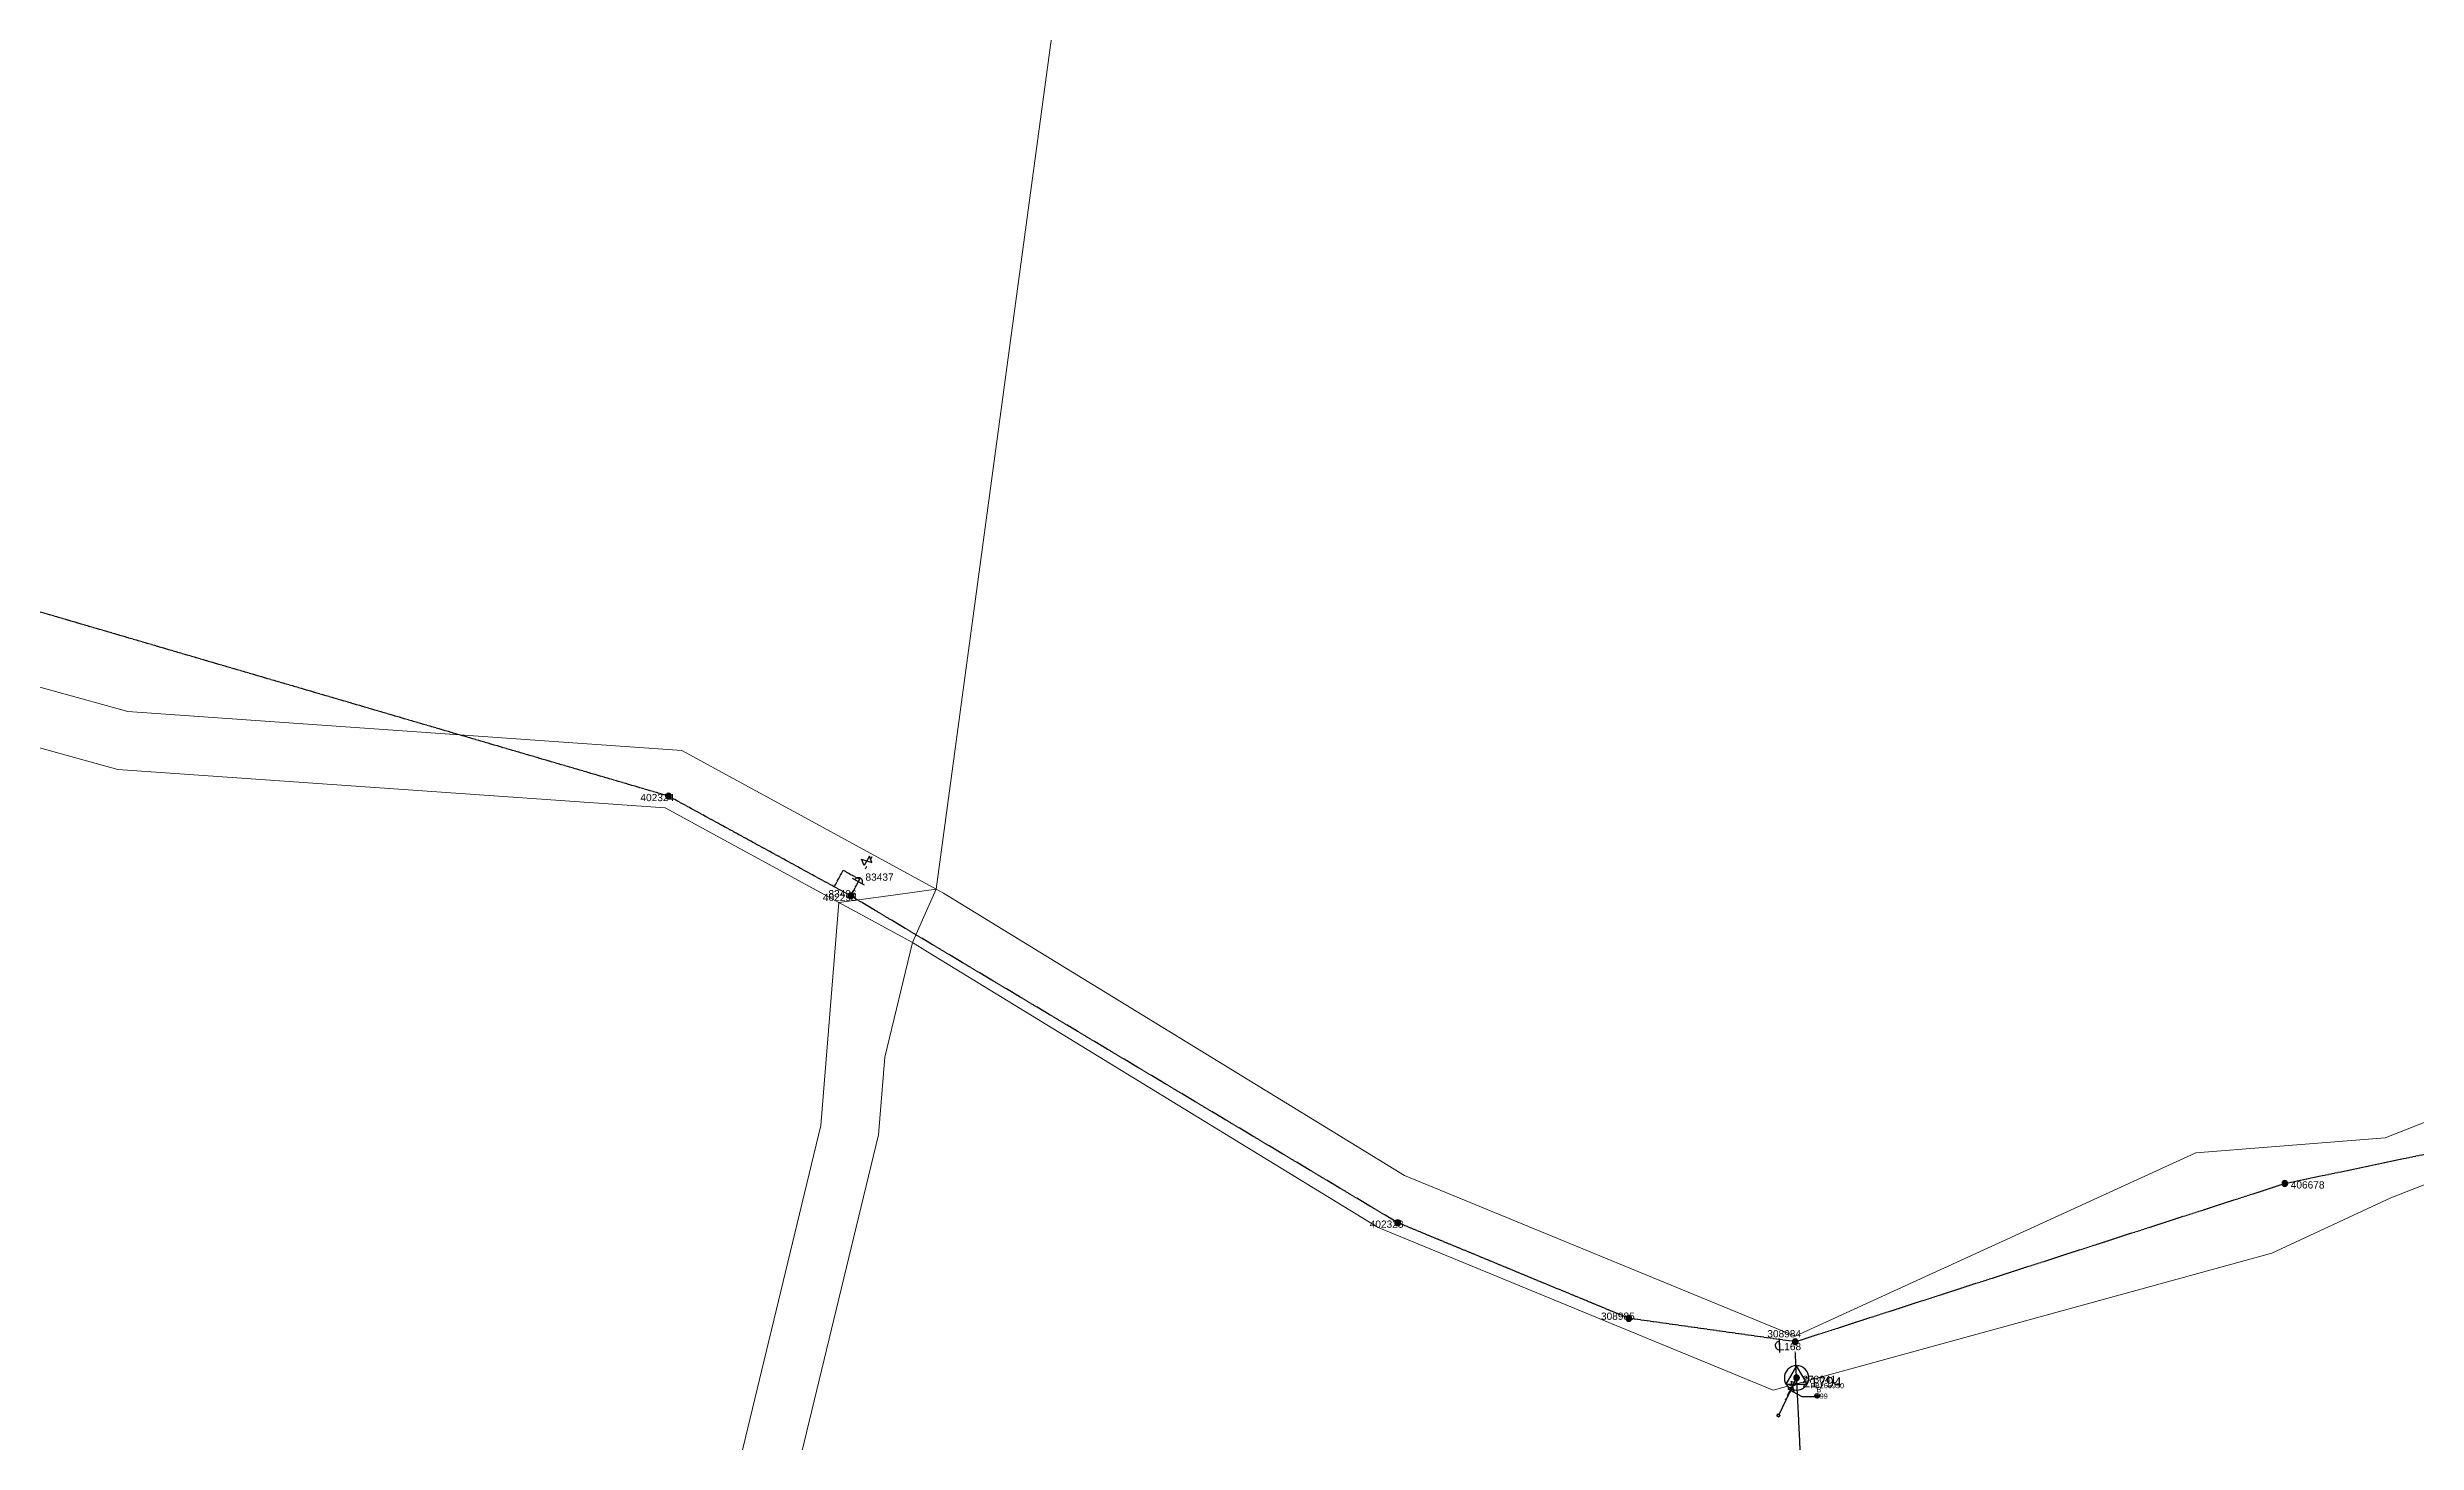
# Model space of a CAD drawing. Header units: metres. Extents: x 240566 to 246015, y 6282606 to 6289108.
# Drawn here: x 241612 to 242429, y 6285693 to 6286175 of the extents above; entities that cross this region are included whole.
import ezdxf
from ezdxf.enums import TextEntityAlignment as Align

# ---------------------------------------------------------------- set-up
doc = ezdxf.new("R2010")
doc.units = ezdxf.units.M
doc.linetypes.add('Cable Exist OH', pattern=[1, 1, 0])
doc.linetypes.add('Cable Exist UG', pattern=[8.2, 4, -1.2, 1.8, -1.2])
doc.layers.get('0').update_dxf_attribs({"color": 6})
doc.layers.add('Cadastre Land Parcels_SP_EXT', color=9, linetype='Continuous', lineweight=5)
doc.layers.add('Cadastre Roads_SP_EXT', color=9, linetype='Continuous', lineweight=5)
for name, color, linetype in [('Duct_SP_EXT', 7, 'Continuous'), ('Equip_LV_EXT', 7, 'Continuous'), ('Equip_SP_HV_EXT', 7, 'Continuous'), ('Mains_HV_EXT', 7, 'Continuous'), ('Services_SP_EXT', 7, 'Continuous'), ('Sub_SP_TR_HV_LV_EXT', 7, 'Continuous'), ('SupportsOH_SP_TR_HV_LV_SL_EXT', 7, 'Continuous'), ('Trench_SP_EXT', 7, 'Continuous')]:
    doc.layers.add(name, color=color, linetype=linetype)
doc.styles.add('POLE_LABEL', font='arial.ttf')
doc.styles.get("Standard").update_dxf_attribs({"font": 'arial.ttf'})

# ---------------------------------------------------------------- blocks, each defined once
blk = doc.blocks.new('SUB_POLE_EXT')
blk.add_wipeout([(0, 4.22), (0.42, 4.2), (0.83, 4.14), (1.21, 4.05), (1.62, 3.9), (1.99, 3.72), (2.35, 3.51), (2.68, 3.26), (2.99, 2.99), (3.28, 2.66), (3.52, 2.34), (3.76, 1.92), (3.9, 1.62), (4.04, 1.23), (4.18, 0.63), (4.22, 0), (4.18, -0.61), (4.06, -1.15), (3.9, -1.62), (3.58, -2.24), (3.22, -2.73), (2.97, -3.01), (2.68, -3.26), (2.36, -3.5), (2, -3.72), (1.64, -3.89), (1.25, -4.03), (0.82, -4.14), (0.42, -4.2), (0, -4.22), (-0.41, -4.2), (-0.8, -4.15), (-1.21, -4.05), (-1.62, -3.9), (-1.99, -3.73), (-2.35, -3.51), (-2.68, -3.26), (-2.96, -3.02), (-3.23, -2.72), (-3.51, -2.35), (-3.71, -2.01), (-3.91, -1.6), (-4.05, -1.21), (-4.16, -0.76), (-4.22, -0.14), (-4.21, 0.39), (-4.14, 0.83), (-4.03, 1.27), (-3.9, 1.63), (-3.71, 2.02), (-3.5, 2.37), (-3.28, 2.67), (-2.99, 2.99), (-2.68, 3.27), (-2.33, 3.52), (-1.98, 3.73), (-1.63, 3.9), (-1.2, 4.05), (-0.78, 4.15), (-0.4, 4.21)])
blk.add_line((2.16, 0.48), (2.16, 0.48, 0))
blk.add_lwpolyline([(-4.22, 0, 1), (4.22, 0, 1)], format="xyb", close=True)
blk.add_lwpolyline([(2.14, 0.52), (0, 4.22), (-3.66, -2.11), (3.66, -2.11)], close=True)
for tag, height, flags, p in [('STREET_CODE', 0.2, 9, (1.5, 0)), ('ASSET_NUM', 3.5, 8, (2, 2)), ('CONSTRUCTED_VOLTAGE', 0.2, 9, (1.5, -0.2)), ('OPERATING_VOLTAGE', 0.2, 9, (1.5, -0.6)), ('OPERATED_BY', 0.2, 9, (1.5, -0.8)), ('ORIENTATION', 0.2, 9, (1.5, -1.2)), ('OWNED_BY', 0.2, 9, (1.5, -1.4)), ('SECONDARY_VOLTAGE', 0.2, 9, (1.5, -1.6)), ('STATE', 0.2, 9, (1.5, -1.8)), ('SUBSTATION_TYPE', 0.2, 9, (1.5, -2)), ('STREETNAME', 0.2, 9, (1.5, -2.8)), ('SUBURB', 0.2, 9, (1.5, -3)), ('Z', 0.2, 1, (1.5, -3.4)), ('NO_PHASES', 0.2, 9, (1.5, -0.4)), ('MAINTAINED_BY', 0.2, 9, (1.5, -1)), ('USAGE', 0.2, 9, (1.5, -2.2)), ('LEGEND', 0.2, 9, (1.5, -2.4)), ('LOCATION', 0.2, 9, (1.5, -2.6)), ('NOTES', 0.2, 9, (1.5, -3.2))]:
    blk.add_attdef(tag, text='', height=height, dxfattribs=dict(flags=flags)).set_placement(p, align=Align.MIDDLE_LEFT)
blk = doc.blocks.new('DUCT_EXT')
blk.add_circle((0, 0.8), 0.8)
at = {"flags": 1}
blk.add_attdef('Z', (0, 0), '', height=0.2, dxfattribs=at)
at = {"flags": 9}
for tag, p in [('DUCT_CODE', (0, 0)), ('XSECT_TYPE', (0, -0.2)), ('STATE', (0, -0.6)), ('FB_REFERENCE', (0, -0.4)), ('NOTES', (0, -0.8))]:
    blk.add_attdef(tag, text='', height=0.2, dxfattribs=at).set_placement(p, align=Align.MIDDLE_LEFT)
blk = doc.blocks.new('LV_OH_LINKS_DISTFUSE_EXT')
for p, q in [((0, 0), (0.96, 0)), ((3.84, 0), (4.8, 0))]:
    blk.add_line(p, q)
blk.add_lwpolyline([(3.84, -1.2), (3.84, 1.2), (0.96, -1.2), (0.96, 1.2)], close=True)
at = {"flags": 9}
for tag, p in [('ACTUAL_STATUS', (0, 0)), ('CONSTRUCTED_VOLTAGE', (0, -0.2)), ('OPERATING_VOLTAGE', (0, -0.6)), ('ORIENTATION', (0, -0.8)), ('OWNED_BY', (0, -1)), ('STATE', (0, -1.2)), ('SWITCH_TYPE', (0, -1.4)), ('NO_PHASES', (0, -0.4)), ('USAGE', (0, -1.6)), ('NOTES', (0, -1.8))]:
    blk.add_attdef(tag, text='', height=0.2, dxfattribs=at).set_placement(p, align=Align.MIDDLE_LEFT)
at = {"flags": 1}
blk.add_attdef('Z', (0, 0), '', height=0.2, dxfattribs=at)
blk = doc.blocks.new('CCP_EXT')
blk.add_wipeout([(0, 0.57), (0.57, 0), (0, -0.57), (-0.57, 0)])
blk.add_lwpolyline([(-0.57, 0), (0, 0.57), (0.57, 0), (0, -0.57), (-0.57, 0)])
at = {"flags": 1}
blk.add_attdef('Z', (0, 0), '', height=0.2, dxfattribs=at)
at = {"flags": 9}
for tag, p in [('CCP_TYPE', (0, 0)), ('CONSTRUCTED_VOLTAGE', (0, -0.2)), ('OPERATING_VOLTAGE', (0, -0.6)), ('ORIENTATION', (0, -0.8)), ('OWNED_BY', (0, -1)), ('STATE', (0, -1.8)), ('NO_PHASES', (0, -0.4)), ('USAGE', (0, -1.2)), ('LEGEND', (0, -1.4)), ('LIFE_SUPPORT', (0, -1.6)), ('NOTES', (0, -2))]:
    blk.add_attdef(tag, text='', height=0.2, dxfattribs=at).set_placement(p, align=Align.MIDDLE_LEFT)
blk = doc.blocks.new('POLE_EXT')
blk.add_hatch(color=256).paths.add_polyline_path([(-1, 0, 1), (1, 0, 1)])
blk.add_lwpolyline([(-1, 0, 1), (1, 0, 1)], format="xyb", close=True)
for tag, height, flags, p in [('pNumber', 2.5, 8, (-17.84, 2.07)), ('OWNED_BY', 0.2, 9, (1.35, -0.4)), ('SPECIAL_USE', 0.2, 9, (1.35, -0.8)), ('STATE', 0.2, 9, (1.35, -1)), ('cLV', 0.2, 9, (1.35, -1.4)), ('hDepth', 0.2, 9, (1.35, -1.6)), ('hDia', 0.2, 9, (1.35, -1.8)), ('cHV', 0.2, 9, (1.35, -2)), ('cLinedev', 0.2, 9, (1.35, -3.4)), ('pExisting', 0.2, 9, (1.35, -3.8)), ('pFooting', 0.2, 9, (1.35, -4.4)), ('pNew', 0.2, 9, (1.35, -4.6)), ('pRelocate', 0.2, 9, (1.35, -5)), ('pRemove', 0.2, 9, (1.35, -5.2)), ('pReplace', 0.2, 9, (1.35, -5.4)), ('pStay', 0.2, 9, (1.35, -5.6)), ('pType', 0.2, 9, (1.35, -5.8)), ('cspan', 0.2, 9, (1.35, -6)), ('STREETNAME', 0.2, 9, (1.35, -6.2)), ('SUBURB', 0.2, 9, (1.35, -6.4)), ('OPERATED_BY', 0.2, 9, (1.36, -7.01)), ('PARENT', 0.2, 9, (1.35, -0.6)), ('USAGE', 0.2, 9, (1.35, -1.2)), ('LBRACKET', 0.2, 9, (1.35, -2.2)), ('LExisting', 0.2, 9, (1.35, -2.4)), ('LANTNUMBER', 0.2, 9, (1.35, -2.6)), ('LOther', 0.2, 9, (1.35, -2.8)), ('LRemove', 0.2, 9, (1.35, -3)), ('LEGEND', 0.2, 9, (1.35, -3.2)), ('LOCATION', 0.2, 9, (1.35, -3.6)), ('PFNUMBER', 0.2, 9, (1.35, -4)), ('NEWPFNUMBER', 0.2, 9, (1.35, -4.2)), ('NOTES', 0.2, 9, (1.35, -6.6)), ('MAINTAINED_BY', 0.2, 9, (1.36, -6.81))]:
    blk.add_attdef(tag, text='', height=height, dxfattribs=dict(flags=flags)).set_placement(p, align=Align.MIDDLE_LEFT)
at = {"style": 'POLE_LABEL'}
for tag, height, flags, p in [('STRUCTURE_PLANT_NUMBER', 0.2, 9, (1.35, 0.03)), ('ASSET_NUM', 2.5, 8, (2, 2)), ('STREET_CODE', 0.2, 9, (1.35, -0.2))]:
    blk.add_attdef(tag, text='', height=height, dxfattribs=dict(at, flags=flags)).set_placement(p, align=Align.MIDDLE_LEFT)
at = {"flags": 1}
blk.add_attdef('Z', (1.35, -7.33), '', height=0.2, dxfattribs=at)
blk = doc.blocks.new('HV_USL_CLOSED_EXT')
blk.add_line((2.4, 5.5), (-2.4, 5.5))
blk.add_lwpolyline([(1.44, 5.5, 0.414214), (0, 6.94, 0.414214), (-1.44, 5.5)], format="xyb")
for tag, height, flags, p in [('STREET_CODE', 0.2, 9, (1.5, 0)), ('ASSET_NUM', 2.5, 8, (2, 2)), ('ACTUAL_STATUS', 0.2, 9, (1.5, -0.2)), ('CONSTRUCTED_VOLTAGE', 0.2, 9, (1.5, -0.4)), ('OPERATING_VOLTAGE', 0.2, 9, (1.5, -0.8)), ('ORIENTATION', 0.2, 9, (1.5, -1)), ('OWNED_BY', 0.2, 9, (1.5, -1.2)), ('OPERATED_BY', 0.2, 9, (1.5, -1.4)), ('STATE', 0.2, 9, (1.5, -1.8)), ('SWITCH_TYPE', 0.2, 9, (1.5, -2)), ('STREETNAME', 0.2, 9, (1.5, -2.8)), ('SUBURB', 0.2, 9, (1.5, -3)), ('Z', 0.2, 1, (1.5, -3.6)), ('NO_PHASES', 0.2, 9, (1.5, -0.6)), ('MAINTAINED_BY', 0.2, 9, (1.5, -1.6)), ('USAGE', 0.2, 9, (1.5, -2.2)), ('LEGEND', 0.2, 9, (1.5, -2.4)), ('LOCATION', 0.2, 9, (1.5, -2.6)), ('NOTES', 0.2, 9, (1.5, -3.2)), ('LABEL_ALIGNMENT', 0.2, 9, (1.5, -3.4))]:
    blk.add_attdef(tag, text='', height=height, dxfattribs=dict(flags=flags)).set_placement(p, align=Align.MIDDLE_LEFT)
blk = doc.blocks.new('HV_DOF_OPEN_EXT')
for p, q in [((0, 8.82), (0, 7.86)), ((0, 4.98), (0, 4.02))]:
    blk.add_line(p, q)
blk.add_lwpolyline([(0.92, 7.09), (-0.92, 8.63), (-0.92, 4.88), (-2.77, 6.42)], close=True)
for tag, height, flags, p in [('STREET_CODE', 0.2, 9, (1.5, 0)), ('ASSET_NUM', 2.5, 8, (2, 2)), ('ACTUAL_STATUS', 0.2, 9, (1.5, -0.2)), ('CONSTRUCTED_VOLTAGE', 0.2, 9, (1.5, -0.4)), ('OPERATING_VOLTAGE', 0.2, 9, (1.5, -0.8)), ('ORIENTATION', 0.2, 9, (1.5, -1)), ('OWNED_BY', 0.2, 9, (1.5, -1.2)), ('OPERATED_BY', 0.2, 9, (1.5, -1.4)), ('STATE', 0.2, 9, (1.5, -1.8)), ('SWITCH_TYPE', 0.2, 9, (1.5, -2)), ('STREETNAME', 0.2, 9, (1.5, -2.8)), ('SUBURB', 0.2, 9, (1.5, -3)), ('Z', 0.2, 1, (1.5, -3.6)), ('NO_PHASES', 0.2, 9, (1.5, -0.6)), ('MAINTAINED_BY', 0.2, 9, (1.5, -1.6)), ('USAGE', 0.2, 9, (1.5, -2.2)), ('LEGEND', 0.2, 9, (1.5, -2.4)), ('LOCATION', 0.2, 9, (1.5, -2.6)), ('NOTES', 0.2, 9, (1.5, -3.2)), ('LABEL_ALIGNMENT', 0.2, 9, (1.5, -3.4))]:
    blk.add_attdef(tag, text='', height=height, dxfattribs=dict(flags=flags)).set_placement(p, align=Align.MIDDLE_LEFT)
blk = doc.blocks.new('CABLE_LARGE_EXT')
h = blk.add_hatch(color=256)
edge = h.paths.add_edge_path()
edge.add_arc((0, 0.55), 0.55, 0, 360)
blk.add_circle((0, 0.55), 0.55)
at = {"flags": 1}
blk.add_attdef('Z', (0, 0), '', height=0.2, dxfattribs=at)
at = {"flags": 9}
for tag, p in [('COND_CODE', (0, 0)), ('STATE', (0, -0.4)), ('XSECT_SIZE', (0, -0.6)), ('FB_REFERENCE', (0, -0.2)), ('NOTES', (0, -0.8))]:
    blk.add_attdef(tag, text='', height=0.2, dxfattribs=at).set_placement(p, align=Align.MIDDLE_LEFT)

msp = doc.modelspace()

# ---------------------------------------------------------------- linework, layer by layer
at = {"layer": 'Cadastre Land Parcels_SP_EXT', "linetype": 'Continuous'}
for points in [[(241354.07, 6286786.18), (241262.62, 6286073.31), (241464.89, 6285993.72), (241639.65, 6285945.36), (241830.85, 6285931.95), (241887.22, 6285901.16), (241918.59, 6285884.02), (242075.26, 6287040.41)], [(242075.26, 6287040.41), (241918.59, 6285884.02), (241921.13, 6285882.65), (242080.19, 6285785.24), (242214.97, 6285729.8), (242353.27, 6285793.11), (242418.66, 6285798.3), (242506.51, 6285832.84)]]:
    msp.add_lwpolyline(points, dxfattribs=at)
msp.add_lwpolyline([(241832.41, 6285610.53), (241878.85, 6285802.48), (241884.97, 6285879.46), (241825.06, 6285912.15), (241636.19, 6285925.39), (241458.44, 6285974.56), (241260.01, 6286052.81), (241211.75, 6285675.58), (241643.61, 6285627.91), (241831.39, 6285607.18), (241832.41, 6285610.53)], close=True, dxfattribs=at)
at = {"layer": 'Cadastre Roads_SP_EXT', "linetype": 'Continuous'}
for points in [[(241098.22, 6286116.51), (241260.01, 6286052.82), (241458.44, 6285974.56), (241636.19, 6285925.39), (241825.06, 6285912.15), (241884.97, 6285879.46), (241904.55, 6285882.12), (241904.55, 6285882.12), (241918.59, 6285884.02), (241887.21, 6285901.16), (241830.85, 6285931.95), (241639.65, 6285945.36), (241464.89, 6285993.72), (241262.62, 6286073.31), (241106.27, 6286134.93)], [(241573.02, 6285059.63), (241782.16, 6285415.74), (241784.98, 6285420.44), (241807.51, 6285458.02), (241851.63, 6285604.5), (241851.8, 6285605.28), (241898.74, 6285799.24), (241900.9, 6285826.05), (241910.44, 6285865.6), (241896.02, 6285873.44), (241884.97, 6285879.46), (241878.85, 6285802.48), (241832.41, 6285610.53), (241831.39, 6285607.18), (241789.07, 6285466.18), (241727.44, 6285363.42), (241557.52, 6285073.65)]]:
    msp.add_lwpolyline(points, dxfattribs=at)
at = {"layer": 'Mains_HV_EXT', "linetype": 'Cable Exist OH'}
for points in [[(241889.16, 6285881.73), (241826.21, 6285916.17), (241312.98, 6286066.5), (241142.53, 6286116.43)], [(241883.46, 6285884.86), (241886.53, 6285890.59), (241892.22, 6285887.46)], [(241889.16, 6285881.73), (241892.22, 6285887.46)], [(242215.06, 6285727.89), (242157.66, 6285735.96), (242077.86, 6285768.97), (241889.16, 6285881.73)], [(242215.06, 6285727.89), (242384.03, 6285782.51), (242485.65, 6285803.81)], [(242215.08, 6285726.73), (242215.06, 6285727.89)]]:
    msp.add_lwpolyline(points, dxfattribs=at)

# ---------------------------------------------------------------- block references
at = {"layer": 'Equip_SP_HV_EXT'}
ref = msp.add_blockref('HV_DOF_OPEN_EXT', (241892.22, 6285887.46), dxfattribs=dict(at, rotation=331.2028399185413))
ref.add_attrib('ASSET_NUM', '83437', dxfattribs={"layer": '0', "height": 2.5}).set_placement((241894.22, 6285888.21), align=Align.MIDDLE_LEFT)
ref = msp.add_blockref('HV_USL_CLOSED_EXT', (241889.16, 6285881.73), dxfattribs=dict(at, rotation=331.3134292423689))
ref.add_attrib('ASSET_NUM', '83436', dxfattribs={"layer": '0', "height": 2.5}).set_placement((241891.16, 6285882.48), align=Align.MIDDLE_RIGHT)
ref = msp.add_blockref('HV_USL_CLOSED_EXT', (242215.08, 6285726.73), dxfattribs=dict(at, rotation=91.73606736917843))
ref.add_attrib('ASSET_NUM', 'L168', dxfattribs={"layer": '0', "height": 2.5}).set_placement((242217.08, 6285727.48), align=Align.TOP_RIGHT)
at = {"layer": 'Sub_SP_TR_HV_LV_EXT'}
ref = msp.add_blockref('SUB_POLE_EXT', (242215.51, 6285715.41), dxfattribs=at)
ref.add_attrib('ASSET_NUM', '21794', dxfattribs={"layer": '0', "height": 3.5}).set_placement((242217.51, 6285715.66), align=Align.TOP_LEFT)
at = {"layer": 'SupportsOH_SP_TR_HV_LV_SL_EXT'}
ref = msp.add_blockref('POLE_EXT', (241826.21, 6285916.17), dxfattribs=at)
ref.add_attrib('ASSET_NUM', '402324', dxfattribs={"layer": '0', "height": 2.5, "style": 'POLE_LABEL'}).set_placement((241828.21, 6285916.92), align=Align.TOP_RIGHT)
ref = msp.add_blockref('POLE_EXT', (241889.16, 6285881.73), dxfattribs=at)
ref.add_attrib('ASSET_NUM', '402295', dxfattribs={"layer": '0', "height": 2.5, "style": 'POLE_LABEL'}).set_placement((241891.16, 6285882.48), align=Align.TOP_RIGHT)
ref = msp.add_blockref('POLE_EXT', (242384.03, 6285782.51), dxfattribs=at)
ref.add_attrib('ASSET_NUM', '406678', dxfattribs={"layer": '0', "height": 2.5, "style": 'POLE_LABEL'}).set_placement((242386.03, 6285783.26), align=Align.TOP_LEFT)
ref = msp.add_blockref('POLE_EXT', (242077.86, 6285768.97), dxfattribs=at)
ref.add_attrib('ASSET_NUM', '402328', dxfattribs={"layer": '0', "height": 2.5, "style": 'POLE_LABEL'}).set_placement((242079.86, 6285769.72), align=Align.TOP_RIGHT)
ref = msp.add_blockref('POLE_EXT', (242157.66, 6285735.96), dxfattribs=at)
ref.add_attrib('ASSET_NUM', '308985', dxfattribs={"layer": '0', "height": 2.5, "style": 'POLE_LABEL'}).set_placement((242159.66, 6285736.71), align=Align.MIDDLE_RIGHT)
ref = msp.add_blockref('POLE_EXT', (242215.06, 6285727.89), dxfattribs=at)
ref.add_attrib('ASSET_NUM', '308984', dxfattribs={"layer": '0', "height": 2.5, "style": 'POLE_LABEL'}).set_placement((242217.06, 6285728.64), align=Align.BOTTOM_RIGHT)

# ---------------------------------------------------------------- next in the draw order: linework, layer by layer
at = {"layer": 'Cadastre Land Parcels_SP_EXT', "linetype": 'Continuous'}
msp.add_lwpolyline([(242071.1, 6285767.34), (241915.63, 6285862.41), (241910.44, 6285865.6), (241900.9, 6285826.05), (241898.74, 6285799.24), (241851.8, 6285605.28), (241851.63, 6285604.5), (241807.51, 6285458.02), (241784.98, 6285420.44), (241859.58, 6285411.76), (241885.92, 6285600.12), (242461.86, 6285524.84), (242503.22, 6285809.89), (242420.61, 6285777.49), (242379.48, 6285758.4), (242207.48, 6285711.17), (242071.1, 6285767.34)], close=True, dxfattribs=at)
at = {"layer": 'Cadastre Roads_SP_EXT', "linetype": 'Continuous'}
msp.add_lwpolyline([(242506.51, 6285832.84), (242418.66, 6285798.3), (242353.27, 6285793.11), (242214.97, 6285729.8), (242080.19, 6285785.24), (241921.13, 6285882.65), (241918.59, 6285884.02), (241914.36, 6285874.46), (241910.44, 6285865.6), (241915.63, 6285862.41), (242071.1, 6285767.34), (242207.48, 6285711.17), (242379.48, 6285758.4), (242420.61, 6285777.49), (242503.22, 6285809.89)], dxfattribs=at)
at = {"layer": 'Duct_SP_EXT'}
msp.add_lwpolyline([(242221.89, 6285708.88), (242217.4, 6285708.88), (242213.41, 6285711.01)], dxfattribs=at)
at = {"layer": 'Mains_HV_EXT', "linetype": 'Cable Exist OH'}
for points in [[(242215.51, 6285715.41), (242215.08, 6285724.36)], [(242283.35, 6284722.08), (242223.44, 6285561.94), (242215.51, 6285715.41)]]:
    msp.add_lwpolyline(points, dxfattribs=at)
at = {"layer": 'Trench_SP_EXT', "linetype": 'Cable Exist UG'}
msp.add_lwpolyline([(242215.51, 6285715.41), (242211.55, 6285707.88)], dxfattribs=at)

# ---------------------------------------------------------------- next in the draw order: block references
at = {"layer": 'Duct_SP_EXT'}
for name in ['DUCT_EXT', 'CABLE_LARGE_EXT']:
    msp.add_blockref(name, (242222.62, 6285708.42), dxfattribs=at)
at = {"layer": 'Equip_LV_EXT', "rotation": 246.3057835110514}
msp.add_blockref('LV_OH_LINKS_DISTFUSE_EXT', (242215.1, 6285714.71), dxfattribs=at)
at = {"layer": 'SupportsOH_SP_TR_HV_LV_SL_EXT'}
ref = msp.add_blockref('POLE_EXT', (242215.51, 6285715.41), dxfattribs=at)
ref.add_attrib('ASSET_NUM', '273041', dxfattribs={"layer": '0', "height": 2.5, "style": 'POLE_LABEL'}).set_placement((242217.51, 6285716.16), align=Align.TOP_LEFT)

# ---------------------------------------------------------------- next in the draw order: texts
at = {"layer": 'Duct_SP_EXT'}
for s, p in [('FB265950', (242220.3, 6285711.85)), ('T99', (242221.92, 6285708.22)), ('B', (242222.35, 6285710.45))]:
    msp.add_text(s, height=1.8, dxfattribs=at).set_placement(p)

# ---------------------------------------------------------------- next in the draw order: block references
at = {"layer": 'Services_SP_EXT', "rotation": 4.635463516295174}
msp.add_blockref('CCP_EXT', (242209.25, 6285702.39), dxfattribs=at)

# ---------------------------------------------------------------- next in the draw order: linework, layer by layer
at = {"layer": 'Services_SP_EXT'}
msp.add_lwpolyline([(242215.51, 6285715.41), (242209.25, 6285702.39)], dxfattribs=at)

doc.saveas('drawing.dxf')
